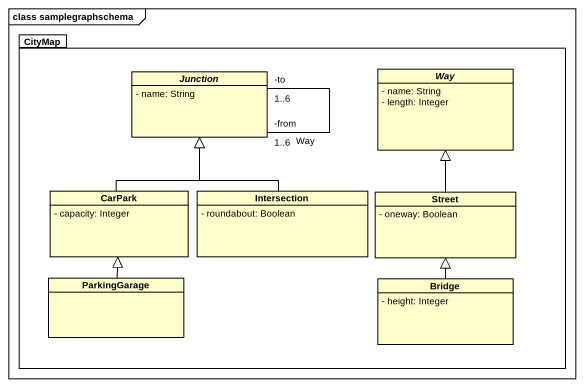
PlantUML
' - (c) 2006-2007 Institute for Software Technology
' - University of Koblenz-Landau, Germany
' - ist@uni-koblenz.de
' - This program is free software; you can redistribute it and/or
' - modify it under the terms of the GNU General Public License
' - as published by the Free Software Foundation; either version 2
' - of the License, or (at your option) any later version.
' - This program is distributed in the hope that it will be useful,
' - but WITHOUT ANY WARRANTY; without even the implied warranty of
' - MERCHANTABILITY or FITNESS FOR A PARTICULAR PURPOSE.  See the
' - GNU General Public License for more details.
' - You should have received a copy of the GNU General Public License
@startuml
mainframe class samplegraphschema
hide circle
hide empty members
skinparam classAttributeIconSize 0
package CityMap {
  abstract class Way {
    - name: String
    - length: Integer
  }
  abstract class Junction {
    - name: String
  }
  class CarPark {
    - capacity: Integer
  }
  class Intersection {
    - roundabout: Boolean
  }
  class Street {
    - oneway: Boolean
  }
  class ParkingGarage
  class Bridge {
    - height: Integer
  }
}
Junction "-from\n1..6" -- "-to\n1..6" Junction : Way
CarPark -up-|> Junction
Intersection -up-|> Junction
Street -up-|> Way
ParkingGarage -up-|> CarPark
Bridge -up-|> Street
@enduml
